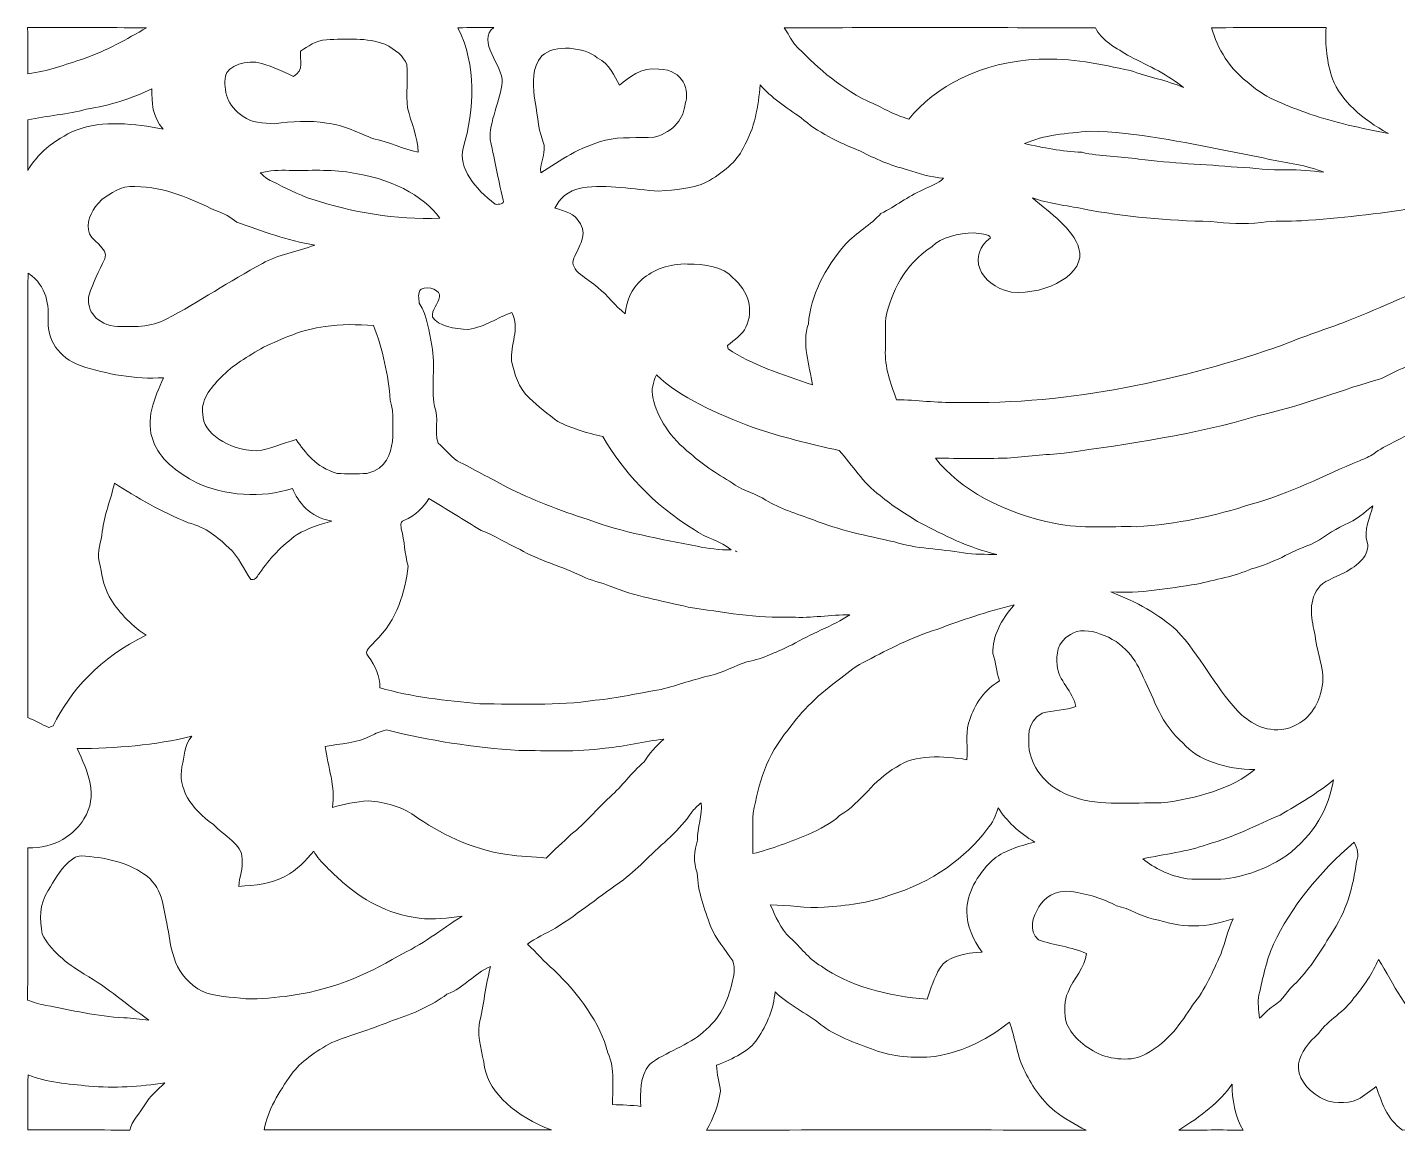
# Model space of a CAD drawing. Header units: millimetres. Extents: x -1200 to 1200, y -590 to 590.
# Drawn here: x -1200 to 266, y -590 to 590 of the extents above; entities that cross this region are included whole.
import ezdxf

# ---------------------------------------------------------------- set-up
doc = ezdxf.new("R2010")
doc.units = ezdxf.units.MM
doc.header["$MEASUREMENT"] = 0
doc.layers.add('Layer 1', color=7, linetype='Continuous')

msp = doc.modelspace()

# ---------------------------------------------------------------- linework, layer by layer
at = {"layer": 'Layer 1', "color": 250, "lineweight": 20}
for points, knots in [([(-1140.1374, 556.3004), (-1140.1374, 556.3004), (-1140.1374, 556.3004), (-1140.1374, 556.3004), (-1115.2125, 565.118), (-1093.7823, 577.309), (-1072.6982, 589.4267), (-1115.0591, 589.87), (-1157.4591, 589.5007), (-1199.8581, 589.648), (-1199.3975, 573.2207), (-1200.0115, 556.7933), (-1199.513, 540.366), (-1178.0446, 542.755), (-1159.4557, 550.3648), (-1140.1374, 556.3004)], [0, 0, 0, 0, 0.2, 0.2, 0.2, 0.4, 0.4, 0.4, 0.6, 0.6, 0.6, 0.8, 0.8, 0.8, 1, 1, 1, 1]), ([(-690.9855, 404.9804), (-690.9855, 404.9804), (-690.9855, 404.9804), (-690.9855, 404.9804), (-697.2453, 432.0474), (-699.281, 442.7053), (-704.8877, 469.8463), (-706.6546, 487.3327), (-693.5381, 513.5858), (-692.0401, 531.2943), (-691.4261, 548.7067), (-719.6358, 575.4617), (-701.2014, 589.8204), (-713.9518, 589.5496), (-726.7403, 589.648), (-739.5299, 589.5747), (-719.2049, 548.7796), (-721.6727, 503.2096), (-733.8477, 460.8878), (-739.34, 439.6579), (-721.0565, 417.2698), (-699.7797, 400.818), (-695.6319, 400.0787), (-689.1032, 401.4582), (-690.9855, 404.9804)], [0, 0, 0, 0, 0.125, 0.125, 0.125, 0.25, 0.25, 0.25, 0.375, 0.375, 0.375, 0.5, 0.5, 0.5, 0.625, 0.625, 0.625, 0.75, 0.75, 0.75, 0.875, 0.875, 0.875, 1, 1, 1, 1]), ([(-256.9257, 491.8959), (-256.9257, 491.8959), (-256.9257, 491.8959), (-256.9257, 491.8959), (-229.9268, 525.7364), (-178.7707, 554.109), (-117.4366, 555.7831), (-83.7556, 557.6555), (-51.6097, 550.2663), (-20.1561, 543.8134), (-1.6826, 537.0163), (19.0563, 533.2728), (36.7993, 525.6372), (20.9376, 538.7155), (0.0843, 548.5427), (-20.117, 558.6406), (-35.0185, 567.4575), (-51.7251, 576.5703), (-57.409, 589.5991), (-168.4012, 589.5496), (-279.3935, 589.7472), (-390.4237, 589.5007), (-386.5829, 583.688), (-383.3954, 577.7034), (-379.401, 571.9403), (-357.7019, 549.749), (-334.2749, 527.4105), (-301.5912, 511.2052), (-286.191, 505.1711), (-273.9784, 496.2062), (-256.9257, 491.8959)], [0, 0, 0, 0, 0.1, 0.1, 0.1, 0.2, 0.2, 0.2, 0.3, 0.3, 0.3, 0.4, 0.4, 0.4, 0.5, 0.5, 0.5, 0.6, 0.6, 0.6, 0.7, 0.7, 0.7, 0.8, 0.8, 0.8, 0.9, 0.9, 0.9, 1, 1, 1, 1]), ([(256.0948, 476.5025), (256.0948, 476.5025), (256.0948, 476.5025), (256.0948, 476.5025), (227.7906, 491.551), (205.5918, 511.7469), (196.1444, 534.7012), (190.4986, 552.7538), (187.925, 571.2009), (189.5765, 589.648), (148.7136, 589.5007), (107.8496, 589.8456), (66.9868, 589.4511), (73.4382, 567.4086), (85.3438, 545.0945), (109.2704, 528.2727), (124.7478, 513.9635), (149.0587, 505.6144), (172.0252, 497.1662), (198.6015, 488.1029), (227.2529, 481.8719), (256.0948, 476.5025)], [0, 0, 0, 0, 0.142857143, 0.142857143, 0.142857143, 0.285714286, 0.285714286, 0.285714286, 0.428571429, 0.428571429, 0.428571429, 0.571428571, 0.571428571, 0.571428571, 0.714285714, 0.714285714, 0.714285714, 0.857142857, 0.857142857, 0.857142857, 1, 1, 1, 1]), ([(-781.8908, 456.479), (-781.8908, 456.479), (-781.8908, 456.479), (-781.8908, 456.479), (-782.3905, 472.4881), (-789.764, 487.98), (-793.2586, 503.7671), (-795.1028, 519.1598), (-792.76, 534.6517), (-794.2188, 550.045), (-797.1767, 558.8619), (-806.4325, 566.5464), (-817.6848, 571.8167), (-836.4273, 578.9839), (-859.3164, 577.7279), (-880.1326, 576.5703), (-892.269, 575.905), (-899.6425, 569.5016), (-907.7846, 564.5267), (-909.1672, 555.5122), (-902.9836, 543.937), (-915.5805, 537.3856), (-926.0654, 542.755), (-937.2035, 547.7049), (-949.4161, 551.3499), (-965.2779, 556.0296), (-986.0168, 548.986), (-988.3204, 537.8045), (-990.4717, 522.6819), (-986.4392, 505.6144), (-969.1175, 494.4329), (-961.0909, 488.1769), (-947.4575, 487.1673), (-935.6663, 486.8964), (-917.3093, 489.1131), (-898.2218, 490.8612), (-879.8637, 487.5855), (-860.5836, 485.6398), (-845.9128, 476.6749), (-829.475, 470.6904), (-812.7695, 467.0943), (-798.6355, 460.0011), (-781.8908, 456.479)], [0, 0, 0, 0, 0.071428571, 0.071428571, 0.071428571, 0.142857143, 0.142857143, 0.142857143, 0.214285714, 0.214285714, 0.214285714, 0.285714286, 0.285714286, 0.285714286, 0.357142857, 0.357142857, 0.357142857, 0.428571429, 0.428571429, 0.428571429, 0.5, 0.5, 0.5, 0.571428571, 0.571428571, 0.571428571, 0.642857143, 0.642857143, 0.642857143, 0.714285714, 0.714285714, 0.714285714, 0.785714286, 0.785714286, 0.785714286, 0.857142857, 0.857142857, 0.857142857, 0.928571429, 0.928571429, 0.928571429, 1, 1, 1, 1]), ([(-581.721, 469.1385), (-581.721, 469.1385), (-581.721, 469.1385), (-581.721, 469.1385), (-565.1298, 473.6701), (-546.8109, 470.9613), (-529.4903, 472.4881), (-507.3295, 478.2514), (-497.6514, 493.6692), (-496.346, 508.0523), (-491.3153, 521.9433), (-497.2682, 544.2567), (-524.6894, 545.3409), (-543.6995, 547.4591), (-556.451, 536.647), (-566.4362, 528.0514), (-573.1957, 538.2227), (-575.9989, 550.1435), (-590.439, 557.3846), (-603.8818, 568.7385), (-635.9504, 572.3096), (-649.7764, 559.5021), (-660.7218, 546.2276), (-658.8014, 530.7358), (-657.9566, 516.2541), (-654.2312, 500.2694), (-654.4228, 484.0145), (-648.7008, 468.2273), (-643.4774, 456.9223), (-652.4643, 445.766), (-650.9282, 434.338), (-629.9203, 447.3668), (-609.6418, 462.1438), (-581.721, 469.1385)], [0, 0, 0, 0, 0.090909091, 0.090909091, 0.090909091, 0.181818182, 0.181818182, 0.181818182, 0.272727273, 0.272727273, 0.272727273, 0.363636364, 0.363636364, 0.363636364, 0.454545455, 0.454545455, 0.454545455, 0.545454545, 0.545454545, 0.545454545, 0.636363636, 0.636363636, 0.636363636, 0.727272727, 0.727272727, 0.727272727, 0.818181818, 0.818181818, 0.818181818, 0.909090909, 0.909090909, 0.909090909, 1, 1, 1, 1]), ([(-359.9685, 207.4557), (-359.9685, 207.4557), (-359.9685, 207.4557), (-359.9685, 207.4557), (-363.3857, 229.1289), (-371.8348, 251.0492), (-364.5387, 272.8209), (-362.1185, 302.8927), (-347.0634, 332.0291), (-324.5968, 358.308), (-313.4968, 369.9084), (-297.5207, 379.1197), (-286.8823, 390.8673), (-270.9052, 398.5763), (-258.6544, 408.9947), (-241.9478, 416.1619), (-234.3436, 420.0777), (-224.8189, 422.8606), (-219.9798, 428.5497), (-233.6904, 429.9293), (-246.518, 433.2789), (-258.4618, 437.7122), (-276.9733, 442.1454), (-293.2956, 449.485), (-308.5815, 457.4152), (-332.3164, 467.0454), (-355.5517, 478.2018), (-372.1037, 493.0534), (-387.9655, 504.186), (-404.9791, 515.0715), (-415.9245, 528.5931), (-418.2292, 505.7373), (-421.4549, 482.4381), (-434.3207, 460.8389), (-441.3491, 446.4802), (-455.751, 433.9192), (-473.7248, 424.3881), (-488.0886, 417.1713), (-506.9463, 416.2107), (-524.3824, 414.7823), (-551.4965, 416.4083), (-579.2638, 422.4912), (-606.378, 418.3044), (-622.5469, 415.5461), (-630.996, 406.1127), (-635.6815, 396.5816), (-625.0039, 393.6753), (-613.598, 389.8579), (-610.1035, 382.1489), (-599.6948, 369.465), (-609.7192, 355.4756), (-615.5184, 342.9641), (-621.0488, 329.4676), (-600.041, 321.3154), (-589.7095, 311.6363), (-578.6869, 302.8683), (-571.6596, 292.2286), (-560.5596, 283.6086), (-558.87, 296.539), (-554.7995, 310.011), (-542.2026, 320.5272), (-531.1799, 330.3298), (-512.9754, 337.6443), (-493.6963, 336.8072), (-475.607, 337.2994), (-454.9453, 333.408), (-445.8038, 322.5469), (-427.8301, 307.548), (-422.9529, 287.1796), (-431.2866, 269.2254), (-434.6288, 261.5165), (-443.6919, 255.8022), (-451.0272, 249.6201), (-450.8738, 248.7586), (-450.5668, 246.9853), (-450.4132, 246.1231), (-425.5646, 228.7596), (-391.729, 218.5387), (-359.9685, 207.4557)], [0, 0, 0, 0, 0.038461538, 0.038461538, 0.038461538, 0.076923077, 0.076923077, 0.076923077, 0.115384615, 0.115384615, 0.115384615, 0.153846154, 0.153846154, 0.153846154, 0.192307692, 0.192307692, 0.192307692, 0.230769231, 0.230769231, 0.230769231, 0.269230769, 0.269230769, 0.269230769, 0.307692308, 0.307692308, 0.307692308, 0.346153846, 0.346153846, 0.346153846, 0.384615385, 0.384615385, 0.384615385, 0.423076923, 0.423076923, 0.423076923, 0.461538462, 0.461538462, 0.461538462, 0.5, 0.5, 0.5, 0.538461538, 0.538461538, 0.538461538, 0.576923077, 0.576923077, 0.576923077, 0.615384615, 0.615384615, 0.615384615, 0.653846154, 0.653846154, 0.653846154, 0.692307692, 0.692307692, 0.692307692, 0.730769231, 0.730769231, 0.730769231, 0.769230769, 0.769230769, 0.769230769, 0.807692308, 0.807692308, 0.807692308, 0.846153846, 0.846153846, 0.846153846, 0.884615385, 0.884615385, 0.884615385, 0.923076923, 0.923076923, 0.923076923, 0.961538462, 0.961538462, 0.961538462, 1, 1, 1, 1]), ([(-1147.9725, 479.975), (-1147.9725, 479.975), (-1147.9725, 479.975), (-1147.9725, 479.975), (-1119.5138, 491.0581), (-1085.0262, 486.8469), (-1055.0314, 481.1081), (-1066.4373, 494.4078), (-1067.3594, 509.4808), (-1066.8216, 524.3072), (-1087.7913, 514.1848), (-1111.4491, 506.3286), (-1137.1033, 502.4127), (-1157.0367, 496.526), (-1179.1583, 495.5653), (-1199.7427, 490.9848), (-1199.7427, 472.9315), (-1199.5511, 454.8781), (-1199.7045, 436.8255), (-1189.9502, 454.1395), (-1172.0907, 469.8778), (-1147.9725, 479.975)], [0, 0, 0, 0, 0.142857143, 0.142857143, 0.142857143, 0.285714286, 0.285714286, 0.285714286, 0.428571429, 0.428571429, 0.428571429, 0.571428571, 0.571428571, 0.571428571, 0.714285714, 0.714285714, 0.714285714, 0.857142857, 0.857142857, 0.857142857, 1, 1, 1, 1]), ([(186.8494, 435.0523), (186.8494, 435.0523), (186.8494, 435.0523), (186.8494, 435.0523), (169.0302, 442.5887), (147.5999, 445.1006), (127.3976, 448.9425), (113.2266, 452.6127), (98.3249, 454.8537), (83.7315, 457.7601), (35.7237, 467.0943), (-12.628, 478.1774), (-63.3237, 478.7442), (-87.3656, 476.9214), (-113.02, 474.8276), (-133.1831, 465.543), (-113.3662, 461.0602), (-93.0496, 457.2428), (-72.0035, 456.3317), (-52.2248, 451.7016), (-31.0242, 452.1693), (-10.7468, 449.0417), (23.9336, 444.4604), (59.3825, 443.4258), (94.4079, 440.3721), (112.2283, 439.6328), (129.7404, 436.8255), (147.6761, 437.5397), (160.8882, 438.057), (173.9074, 436.3822), (186.8494, 435.0523)], [0, 0, 0, 0, 0.1, 0.1, 0.1, 0.2, 0.2, 0.2, 0.3, 0.3, 0.3, 0.4, 0.4, 0.4, 0.5, 0.5, 0.5, 0.6, 0.6, 0.6, 0.7, 0.7, 0.7, 0.8, 0.8, 0.8, 0.9, 0.9, 0.9, 1, 1, 1, 1]), ([(143.6437, 250.2359), (143.6437, 250.2359), (143.6437, 250.2359), (143.6437, 250.2359), (165.3048, 259.7921), (189.1541, 266.9348), (211.66, 275.5548), (250.0657, 290.9231), (286.7046, 307.9913), (324.8796, 323.5816), (339.5123, 331.5362), (353.5299, 340.1318), (370.1984, 346.3878), (389.9379, 356.6331), (408.1426, 368.1351), (428.5745, 377.8637), (461.4499, 396.1628), (488.6784, 418.058), (518.4043, 438.3279), (530.349, 448.6716), (544.4439, 457.9081), (554.8896, 469.0156), (537.1466, 461.7989), (517.9056, 456.4301), (498.8563, 450.9134), (484.4925, 442.5147), (464.9825, 440.0761), (448.5841, 433.8696), (434.1811, 428.2544), (417.1294, 426.9), (402.4967, 421.6046), (326.1849, 401.5322), (245.2266, 388.5035), (163.0774, 383.1096), (148.6744, 382.3214), (134.081, 383.356), (119.8706, 381.2379), (102.0885, 379.0212), (83.8458, 380.1048), (66.1801, 382.2229), (20.0927, 383.356), (-26.1851, 387.001), (-70.3902, 395.8179), (-88.5556, 399.5369), (-107.8738, 401.4338), (-124.6959, 407.4923), (-105.1468, 390.8185), (-81.4129, 374.4644), (-74.9604, 353.3574), (-67.0491, 327.4723), (-108.2581, 303.3117), (-147.3161, 306.8582), (-182.9958, 314.1238), (-194.3636, 347.4958), (-169.553, 364.835), (-170.4751, 369.4406), (-181.6894, 368.554), (-187.1436, 370.1793), (-204.0026, 369.6871), (-222.6677, 365.2042), (-232.0781, 355.648), (-262.6868, 335.1813), (-275.4754, 306.8338), (-281.6971, 279.3723), (-282.6191, 267.9688), (-281.5827, 256.5408), (-282.0051, 245.1136), (-283.4639, 226.9123), (-275.975, 209.1305), (-270.2912, 191.4716), (-248.5538, 191.7425), (-227.3151, 187.9495), (-205.616, 188.8117), (-82.6028, 185.9542), (36.7231, 213.3669), (143.6437, 250.2359)], [0, 0, 0, 0, 0.04, 0.04, 0.04, 0.08, 0.08, 0.08, 0.12, 0.12, 0.12, 0.16, 0.16, 0.16, 0.2, 0.2, 0.2, 0.24, 0.24, 0.24, 0.28, 0.28, 0.28, 0.32, 0.32, 0.32, 0.36, 0.36, 0.36, 0.4, 0.4, 0.4, 0.44, 0.44, 0.44, 0.48, 0.48, 0.48, 0.52, 0.52, 0.52, 0.56, 0.56, 0.56, 0.6, 0.6, 0.6, 0.64, 0.64, 0.64, 0.68, 0.68, 0.68, 0.72, 0.72, 0.72, 0.76, 0.76, 0.76, 0.8, 0.8, 0.8, 0.84, 0.84, 0.84, 0.88, 0.88, 0.88, 0.92, 0.92, 0.92, 0.96, 0.96, 0.96, 1, 1, 1, 1]), ([(-758.6936, 385.8191), (-758.6936, 385.8191), (-758.6936, 385.8191), (-758.6936, 385.8191), (-776.6293, 410.546), (-813.0374, 429.1906), (-854.8615, 434.6089), (-876.1383, 438.3279), (-898.298, 436.5302), (-920.0353, 436.998), (-930.5201, 437.2688), (-941.0824, 436.7271), (-950.9903, 434.3869), (-947.6111, 430.9639), (-943.9619, 427.5898), (-938.6242, 425.3236), (-924.5674, 418.6738), (-911.1638, 411.3097), (-895.6863, 406.0395), (-853.3254, 392.5673), (-806.3933, 383.5529), (-758.6936, 385.8191)], [0, 0, 0, 0, 0.142857143, 0.142857143, 0.142857143, 0.285714286, 0.285714286, 0.285714286, 0.428571429, 0.428571429, 0.428571429, 0.571428571, 0.571428571, 0.571428571, 0.714285714, 0.714285714, 0.714285714, 0.857142857, 0.857142857, 0.857142857, 1, 1, 1, 1]), ([(-1051.5367, 277.7218), (-1051.5367, 277.7218), (-1051.5367, 277.7218), (-1051.5367, 277.7218), (-1015.857, 296.6618), (-984.2119, 318.3846), (-948.6867, 337.3979), (-932.3252, 346.5107), (-911.2411, 350.525), (-892.4225, 356.9536), (-922.3019, 362.2239), (-949.1471, 371.9281), (-975.9543, 381.5827), (-982.4068, 386.6066), (-989.6268, 391.139), (-998.8826, 394.0697), (-1024.3834, 406.1127), (-1052.0354, 419.2651), (-1085.0262, 419.7328), (-1100.4264, 420.6691), (-1111.1421, 412.246), (-1120.4359, 405.645), (-1130.4593, 396.2863), (-1136.5666, 384.8089), (-1134.607, 373.3321), (-1134.5689, 361.7073), (-1111.756, 354.2692), (-1117.3246, 342.2011), (-1123.6616, 329.4921), (-1129.9214, 316.7593), (-1134.1084, 303.6809), (-1137.3722, 290.5782), (-1129.499, 273.8799), (-1107.3774, 270.309), (-1088.29, 269.2003), (-1066.9369, 269.3483), (-1051.5367, 277.7218)], [0, 0, 0, 0, 0.083333333, 0.083333333, 0.083333333, 0.166666667, 0.166666667, 0.166666667, 0.25, 0.25, 0.25, 0.333333333, 0.333333333, 0.333333333, 0.416666667, 0.416666667, 0.416666667, 0.5, 0.5, 0.5, 0.583333333, 0.583333333, 0.583333333, 0.666666667, 0.666666667, 0.666666667, 0.75, 0.75, 0.75, 0.833333333, 0.833333333, 0.833333333, 0.916666667, 0.916666667, 0.916666667, 1, 1, 1, 1]), ([(-1172.5522, -157.0778), (-1172.5522, -157.0778), (-1172.5522, -157.0778), (-1172.5522, -157.0778), (-1154.1561, -119.7899), (-1122.8168, -83.9053), (-1073.0052, -60.2863), (-1090.9409, -48.5875), (-1103.614, -34.0563), (-1112.5627, -18.7614), (-1119.3984, -6.7672), (-1120.3206, 6.0395), (-1123.3927, 18.551), (-1126.1198, 29.3143), (-1121.0118, 39.88), (-1119.9755, 50.5686), (-1118.324, 68.1046), (-1110.4889, 85.0744), (-1107.1085, 102.4868), (-1082.7988, 86.921), (-1057.1434, 71.9472), (-1028.0707, 60.1248), (-1008.8297, 55.2238), (-996.1936, 44.0912), (-984.864, 33.5506), (-973.2273, 23.2551), (-969.0794, 10.6207), (-960.9373, -0.7576), (-954.2933, -1.1765), (-954.1398, 3.8969), (-951.2984, 6.5569), (-941.5048, 21.4329), (-928.1774, 35.4223), (-911.4327, 47.5149), (-900.9478, 53.9923), (-887.5061, 58.1302), (-874.3334, 61.7997), (-898.8739, 65.888), (-910.3571, 82.4878), (-916.6561, 96.8221), (-948.9164, 85.7146), (-989.7804, 89.2368), (-1018.853, 102.7821), (-1040.5522, 114.1856), (-1059.3707, 129.1106), (-1065.2854, 147.0899), (-1074.5413, 169.7978), (-1064.3634, 193.3434), (-1054.3401, 215.2386), (-1085.2177, 213.1944), (-1115.3661, 219.1545), (-1142.7491, 227.824), (-1168.0583, 237.2567), (-1178.1589, 256.6889), (-1177.89, 274.5942), (-1177.1224, 292.6719), (-1178.5432, 313.0151), (-1199.1668, 326.9061), (-1200.0507, 315.2317), (-1199.6283, 303.5825), (-1199.6664, 291.9081), (-1199.7427, 145.1937), (-1199.6664, -1.5214), (-1199.7045, -148.2609), (-1191.8313, -151.5122), (-1184.803, -155.502), (-1177.1606, -158.9502), (-1176.0088, -158.4817), (-1173.7041, -157.5463), (-1172.5522, -157.0778)], [0, 0, 0, 0, 0.043478261, 0.043478261, 0.043478261, 0.086956522, 0.086956522, 0.086956522, 0.130434783, 0.130434783, 0.130434783, 0.173913043, 0.173913043, 0.173913043, 0.217391304, 0.217391304, 0.217391304, 0.260869565, 0.260869565, 0.260869565, 0.304347826, 0.304347826, 0.304347826, 0.347826087, 0.347826087, 0.347826087, 0.391304348, 0.391304348, 0.391304348, 0.434782609, 0.434782609, 0.434782609, 0.47826087, 0.47826087, 0.47826087, 0.52173913, 0.52173913, 0.52173913, 0.565217391, 0.565217391, 0.565217391, 0.608695652, 0.608695652, 0.608695652, 0.652173913, 0.652173913, 0.652173913, 0.695652174, 0.695652174, 0.695652174, 0.739130435, 0.739130435, 0.739130435, 0.782608696, 0.782608696, 0.782608696, 0.826086957, 0.826086957, 0.826086957, 0.869565217, 0.869565217, 0.869565217, 0.913043478, 0.913043478, 0.913043478, 0.956521739, 0.956521739, 0.956521739, 1, 1, 1, 1]), ([(-447.033, 30.964), (-447.033, 30.964), (-447.033, 30.964), (-447.033, 30.964), (-457.4025, 40.2249), (-475.0312, 44.1164), (-486.5144, 52.6623), (-531.2562, 80.0743), (-562.8262, 115.3432), (-584.5635, 152.2869), (-601.6544, 156.0548), (-618.2456, 161.2022), (-632.5701, 168.3198), (-643.2858, 176.2751), (-653.8469, 184.4274), (-662.7576, 193.3182), (-675.3545, 204.8446), (-678.5802, 219.2285), (-682.114, 232.7991), (-683.8036, 250.113), (-672.7809, 267.7963), (-681.6905, 284.8645), (-697.7831, 279.5202), (-710.0729, 269.5696), (-728.1622, 266.9097), (-742.9864, 267.0577), (-760.7294, 270.383), (-766.6822, 280.0124), (-767.9886, 287.6473), (-760.0762, 294.3224), (-759.0779, 301.7848), (-757.1194, 308.2377), (-770.4076, 313.9018), (-778.9721, 310.0355), (-783.1199, 305.6023), (-781.1614, 299.839), (-780.8152, 294.9129), (-771.4059, 280.5298), (-770.9073, 264.7182), (-767.2973, 249.4972), (-763.3792, 227.9469), (-768.3337, 206.1013), (-764.5321, 184.551), (-759.3087, 171.6694), (-764.9545, 158.2958), (-760.7294, 145.3662), (-753.2786, 139.307), (-748.4396, 132.0414), (-740.3366, 126.3767), (-722.6318, 117.2149), (-705.1184, 107.9295), (-687.8741, 98.4474), (-660.3756, 85.0744), (-631.2648, 73.0056), (-600.0029, 63.6225), (-564.0553, 49.7811), (-523.2294, 42.8353), (-483.5184, 34.8799), (-471.7282, 32.442), (-459.4002, 31.0624), (-447.033, 30.964)], [0, 0, 0, 0, 0.05, 0.05, 0.05, 0.1, 0.1, 0.1, 0.15, 0.15, 0.15, 0.2, 0.2, 0.2, 0.25, 0.25, 0.25, 0.3, 0.3, 0.3, 0.35, 0.35, 0.35, 0.4, 0.4, 0.4, 0.45, 0.45, 0.45, 0.5, 0.5, 0.5, 0.55, 0.55, 0.55, 0.6, 0.6, 0.6, 0.65, 0.65, 0.65, 0.7, 0.7, 0.7, 0.75, 0.75, 0.75, 0.8, 0.8, 0.8, 0.85, 0.85, 0.85, 0.9, 0.9, 0.9, 0.95, 0.95, 0.95, 1, 1, 1, 1]), ([(109.3858, 80.0003), (109.3858, 80.0003), (109.3858, 80.0003), (109.3858, 80.0003), (151.7859, 91.3793), (186.7732, 110.8115), (225.3325, 126.3767), (230.6321, 128.6184), (236.1244, 130.835), (240.3484, 133.9627), (252.831, 143.3465), (270.7656, 148.8136), (282.5569, 158.6407), (303.9479, 169.6497), (319.4254, 184.2061), (338.4366, 196.6931), (349.1513, 205.4115), (359.0984, 214.4992), (370.9278, 222.6271), (394.432, 244.005), (416.6689, 265.9741), (436.6774, 288.756), (441.9389, 298.9028), (451.1566, 307.8433), (458.4538, 317.3995), (447.6239, 313.6065), (442.0935, 305.996), (431.4932, 301.9077), (414.9782, 291.9081), (396.3905, 283.4851), (379.2995, 273.9295), (367.4712, 265.5553), (350.9563, 261.0976), (337.9762, 253.6352), (314.8552, 244.8672), (295.1537, 232.6755), (270.8048, 225.2374), (260.8184, 220.9766), (252.6774, 214.9922), (241.2323, 212.1842), (199.2928, 199.7964), (159.659, 183.9841), (115.8764, 174.305), (50.3565, 154.7492), (-20.5785, 144.3071), (-90.9375, 134.554), (-111.2149, 132.9036), (-131.4553, 130.8594), (-151.7327, 129.1357), (-177.3108, 128.6673), (-202.8889, 129.0365), (-228.467, 129.0121), (-203.0043, 95.837), (-155.0357, 70.1488), (-100.1934, 59.1153), (-72.0798, 53.7458), (-42.4693, 56.4309), (-13.6274, 55.8885), (29.3485, 58.4011), (71.1727, 67.2919), (109.3858, 80.0003)], [0, 0, 0, 0, 0.05, 0.05, 0.05, 0.1, 0.1, 0.1, 0.15, 0.15, 0.15, 0.2, 0.2, 0.2, 0.25, 0.25, 0.25, 0.3, 0.3, 0.3, 0.35, 0.35, 0.35, 0.4, 0.4, 0.4, 0.45, 0.45, 0.45, 0.5, 0.5, 0.5, 0.55, 0.55, 0.55, 0.6, 0.6, 0.6, 0.65, 0.65, 0.65, 0.7, 0.7, 0.7, 0.75, 0.75, 0.75, 0.8, 0.8, 0.8, 0.85, 0.85, 0.85, 0.9, 0.9, 0.9, 0.95, 0.95, 0.95, 1, 1, 1, 1]), ([(-836.7724, 112.9045), (-836.7724, 112.9045), (-836.7724, 112.9045), (-836.7724, 112.9045), (-815.611, 117.8802), (-811.6548, 134.2831), (-809.4666, 146.8686), (-809.1204, 161.6211), (-807.6997, 176.546), (-811.8093, 191.1512), (-814.1522, 218.0459), (-819.7588, 244.9412), (-829.7059, 271.146), (-846.9884, 272.0327), (-864.6932, 272.8209), (-881.6306, 269.8405), (-906.6317, 267.1813), (-927.0637, 256.8857), (-947.4184, 247.9208), (-964.0488, 238.0693), (-981.1777, 228.1438), (-993.006, 215.5835), (-1004.7962, 203.9091), (-1014.8979, 190.3385), (-1012.5551, 176.0783), (-1012.247, 156.3508), (-985.6706, 137.7306), (-954.7537, 136.9431), (-939.5071, 138.7408), (-926.6794, 145.2182), (-912.4702, 148.9616), (-902.792, 135.0707), (-891.6158, 119.5795), (-868.7256, 112.9297), (-858.1645, 112.0431), (-847.2954, 112.0186), (-836.7724, 112.9045)], [0, 0, 0, 0, 0.083333333, 0.083333333, 0.083333333, 0.166666667, 0.166666667, 0.166666667, 0.25, 0.25, 0.25, 0.333333333, 0.333333333, 0.333333333, 0.416666667, 0.416666667, 0.416666667, 0.5, 0.5, 0.5, 0.583333333, 0.583333333, 0.583333333, 0.666666667, 0.666666667, 0.666666667, 0.75, 0.75, 0.75, 0.833333333, 0.833333333, 0.833333333, 0.916666667, 0.916666667, 0.916666667, 1, 1, 1, 1]), ([(-162.7554, 26.2355), (-162.7554, 26.2355), (-162.7554, 26.2355), (-162.7554, 26.2355), (-193.7485, 33.353), (-219.3266, 46.9236), (-244.8285, 59.8295), (-259.73, 69.1637), (-275.2064, 78.2766), (-287.6498, 89.0643), (-306.93, 103.2506), (-317.0687, 121.2048), (-331.5098, 137.3124), (-362.848, 144.4544), (-394.2254, 151.9168), (-423.7215, 161.892), (-462.5486, 176.9153), (-501.6075, 193.6631), (-526.994, 218.3663), (-530.6421, 210.4849), (-532.8314, 202.2343), (-530.8729, 194.0325), (-525.9947, 172.1868), (-512.6303, 150.8585), (-490.3552, 133.9382), (-477.2204, 121.2543), (-459.4002, 111.1319), (-442.7317, 100.4182), (-432.8619, 94.2606), (-420.0723, 90.5171), (-410.1644, 84.4091), (-395.4544, 75.1489), (-376.5597, 69.607), (-358.931, 63.1052), (-332.3164, 52.2686), (-302.1671, 46.0865), (-272.5186, 39.658), (-249.4748, 32.1711), (-223.2447, 32.0726), (-198.703, 27.9592), (-186.989, 25.915), (-174.7383, 26.4079), (-162.7554, 26.2355)], [0, 0, 0, 0, 0.071428571, 0.071428571, 0.071428571, 0.142857143, 0.142857143, 0.142857143, 0.214285714, 0.214285714, 0.214285714, 0.285714286, 0.285714286, 0.285714286, 0.357142857, 0.357142857, 0.357142857, 0.428571429, 0.428571429, 0.428571429, 0.5, 0.5, 0.5, 0.571428571, 0.571428571, 0.571428571, 0.642857143, 0.642857143, 0.642857143, 0.714285714, 0.714285714, 0.714285714, 0.785714286, 0.785714286, 0.785714286, 0.857142857, 0.857142857, 0.857142857, 0.928571429, 0.928571429, 0.928571429, 1, 1, 1, 1]), ([(-592.5521, -129.8383), (-592.5521, -129.8383), (-592.5521, -129.8383), (-592.5521, -129.8383), (-568.3947, -127.7201), (-545.7353, -121.8836), (-522.193, -118.263), (-504.1811, -113.6078), (-487.1676, -107.5248), (-469.001, -103.1161), (-454.7146, -99.8893), (-443.6919, -92.9197), (-430.2502, -88.6834), (-412.0456, -85.2107), (-397.1832, -77.2798), (-381.8212, -70.4331), (-362.4648, -58.7343), (-338.6917, -50.5821), (-319.9874, -38.3666), (-340.8799, -38.3666), (-361.3118, -41.9865), (-382.3197, -40.9275), (-419.9569, -42.2086), (-456.5957, -35.5091), (-492.9658, -30.2144), (-521.2328, -23.3921), (-551.0741, -18.3187), (-576.7284, -7.7034), (-586.2531, -3.7135), (-597.5065, -1.7182), (-606.6077, 2.789), (-627.4622, 13.576), (-653.578, 19.4377), (-672.8963, 31.6294), (-687.3363, 37.8847), (-699.3573, 46.1849), (-714.605, 51.7513), (-733.1928, 63.1296), (-751.8198, 74.5576), (-770.4457, 85.9359), (-776.3223, 76.9955), (-784.1574, 68.0306), (-797.2148, 62.6123), (-802.2847, 60.8145), (-799.8646, 56.3569), (-800.0572, 53.401), (-796.4081, 40.1997), (-796.6008, 26.7528), (-792.7219, 13.576), (-796.37, -14.4021), (-803.7435, -43.3417), (-828.5922, -67.207), (-832.4329, -71.9607), (-840.575, -77.1081), (-835.6205, -82.6988), (-827.4784, -93.141), (-822.6775, -104.5941), (-822.9082, -116.3173), (-789.5332, -126.5626), (-752.2803, -129.9863), (-716.102, -133.6809), (-674.8548, -133.7053), (-633.1079, -135.725), (-592.5521, -129.8383)], [0, 0, 0, 0, 0.047619048, 0.047619048, 0.047619048, 0.095238095, 0.095238095, 0.095238095, 0.142857143, 0.142857143, 0.142857143, 0.19047619, 0.19047619, 0.19047619, 0.238095238, 0.238095238, 0.238095238, 0.285714286, 0.285714286, 0.285714286, 0.333333333, 0.333333333, 0.333333333, 0.380952381, 0.380952381, 0.380952381, 0.428571429, 0.428571429, 0.428571429, 0.476190476, 0.476190476, 0.476190476, 0.523809524, 0.523809524, 0.523809524, 0.571428571, 0.571428571, 0.571428571, 0.619047619, 0.619047619, 0.619047619, 0.666666667, 0.666666667, 0.666666667, 0.714285714, 0.714285714, 0.714285714, 0.761904762, 0.761904762, 0.761904762, 0.80952381, 0.80952381, 0.80952381, 0.857142857, 0.857142857, 0.857142857, 0.904761905, 0.904761905, 0.904761905, 0.952380952, 0.952380952, 0.952380952, 1, 1, 1, 1]), ([(146.2935, -160.3786), (146.2935, -160.3786), (146.2935, -160.3786), (146.2935, -160.3786), (169.6442, -154.1721), (179.5913, -137.4732), (183.3929, -122.5483), (190.8829, -101.8601), (179.7448, -81.1964), (177.5947, -60.5572), (174.2525, -43.9078), (169.6442, -26.027), (180.7823, -10.1413), (185.9665, -2.26), (199.025, 1.311), (208.6259, 6.5813), (223.9106, 14.2657), (236.7384, 26.211), (233.5127, 39.1903), (229.1732, 52.367), (236.7776, 65.3707), (239.3882, 78.3505), (230.7474, 70.7401), (221.607, 63.1541), (209.2398, 57.8342), (195.6447, 51.9237), (186.1581, 43.0077), (172.9854, 36.8012), (150.9018, 29.0434), (133.4659, 16.6304), (109.6547, 10.7932), (91.7962, 3.0347), (71.0573, -0.9301), (50.9715, -5.5853), (20.8613, -10.2398), (-9.5559, -15.6833), (-40.8559, -13.91), (-13.5883, -24.3773), (11.1451, -38.0706), (29.4259, -54.8429), (55.3109, -82.3044), (69.175, -113.5094), (94.5996, -141.1182), (105.6604, -152.1524), (123.3272, -164.9843), (146.2935, -160.3786)], [0, 0, 0, 0, 0.066666667, 0.066666667, 0.066666667, 0.133333333, 0.133333333, 0.133333333, 0.2, 0.2, 0.2, 0.266666667, 0.266666667, 0.266666667, 0.333333333, 0.333333333, 0.333333333, 0.4, 0.4, 0.4, 0.466666667, 0.466666667, 0.466666667, 0.533333333, 0.533333333, 0.533333333, 0.6, 0.6, 0.6, 0.666666667, 0.666666667, 0.666666667, 0.733333333, 0.733333333, 0.733333333, 0.8, 0.8, 0.8, 0.866666667, 0.866666667, 0.866666667, 0.933333333, 0.933333333, 0.933333333, 1, 1, 1, 1]), ([(-440.8113, 28.9938), (-440.8113, 28.9938), (-440.8113, 28.9938), (-440.8113, 28.9938), (-442.9625, 30.3733), (-442.9625, 30.3733), (-440.8113, 28.9938)], [0, 0, 0, 0, 0.5, 0.5, 0.5, 1, 1, 1, 1]), ([(-364.8076, -273.4006), (-364.8076, -273.4006), (-364.8076, -273.4006), (-364.8076, -273.4006), (-352.5176, -267.416), (-339.6519, -261.6033), (-331.0874, -253.1802), (-306.2768, -238.034), (-296.1, -215.7687), (-270.1376, -201.1642), (-251.0882, -187.5937), (-219.9798, -189.219), (-194.9014, -193.3318), (-193.9792, -180.377), (-196.2067, -167.2993), (-193.2499, -154.4179), (-187.873, -137.9905), (-179.6155, -120.923), (-160.0284, -109.0761), (-163.4467, -99.3726), (-163.8691, -89.3975), (-166.9805, -79.6689), (-167.6718, -61.3943), (-158.1852, -43.6865), (-144.3973, -27.8742), (-173.3938, -34.5981), (-200.2783, -44.2527), (-227.0081, -53.9563), (-254.3912, -62.6013), (-278.3559, -74.9159), (-301.6685, -87.3778), (-312.8828, -92.4519), (-321.5234, -99.323), (-329.781, -106.2682), (-352.8627, -122.5978), (-371.874, -141.2174), (-386.0833, -161.2897), (-409.3185, -188.5788), (-417.9984, -219.6358), (-423.4907, -250.2005), (-424.4509, -264.7562), (-423.4907, -279.3117), (-424.1047, -293.8429), (-402.9825, -288.7444), (-383.9331, -280.9866), (-364.8076, -273.4006)], [0, 0, 0, 0, 0.066666667, 0.066666667, 0.066666667, 0.133333333, 0.133333333, 0.133333333, 0.2, 0.2, 0.2, 0.266666667, 0.266666667, 0.266666667, 0.333333333, 0.333333333, 0.333333333, 0.4, 0.4, 0.4, 0.466666667, 0.466666667, 0.466666667, 0.533333333, 0.533333333, 0.533333333, 0.6, 0.6, 0.6, 0.666666667, 0.666666667, 0.666666667, 0.733333333, 0.733333333, 0.733333333, 0.8, 0.8, 0.8, 0.866666667, 0.866666667, 0.866666667, 0.933333333, 0.933333333, 0.933333333, 1, 1, 1, 1]), ([(113.2647, -203.8242), (113.2647, -203.8242), (113.2647, -203.8242), (113.2647, -203.8242), (82.5786, -203.9715), (51.0858, -193.4302), (36.6078, -175.7964), (12.2587, -155.1572), (6.1906, -128.9272), (-6.3302, -104.9634), (-13.7417, -87.0825), (-25.9163, -67.5275), (-53.0315, -58.5619), (-62.2481, -55.1138), (-76.6119, -53.3411), (-83.9092, -59.5721), (-98.9643, -67.4039), (-99.2332, -81.0484), (-98.273, -92.4024), (-97.7351, -108.1155), (-80.9132, -120.923), (-78.3015, -136.3897), (-89.3623, -140.626), (-102.7277, -140.6016), (-114.3645, -143.4584), (-131.954, -153.5808), (-128.8436, -169.6388), (-128.1142, -183.2589), (-124.3115, -203.2084), (-109.41, -224.1918), (-80.2219, -233.5511), (-51.5335, -243.2547), (-18.0049, -238.797), (12.9881, -239.5608), (50.8942, -235.1276), (89.4535, -223.8721), (113.2647, -203.8242)], [0, 0, 0, 0, 0.083333333, 0.083333333, 0.083333333, 0.166666667, 0.166666667, 0.166666667, 0.25, 0.25, 0.25, 0.333333333, 0.333333333, 0.333333333, 0.416666667, 0.416666667, 0.416666667, 0.5, 0.5, 0.5, 0.583333333, 0.583333333, 0.583333333, 0.666666667, 0.666666667, 0.666666667, 0.75, 0.75, 0.75, 0.833333333, 0.833333333, 0.833333333, 0.916666667, 0.916666667, 0.916666667, 1, 1, 1, 1]), ([(-1070.0865, -471.763), (-1070.0865, -471.763), (-1070.0865, -471.763), (-1070.0865, -471.763), (-1093.9738, -455.8279), (-1113.3694, -437.2328), (-1139.3699, -422.6527), (-1158.8416, -410.7075), (-1176.1241, -396.718), (-1184.189, -380.0198), (-1186.916, -364.4791), (-1187.6073, -348.0266), (-1177.89, -333.3482), (-1171.2851, -323.0281), (-1166.2152, -312.142), (-1156.3062, -302.8818), (-1152.3119, -300.3203), (-1149.01, -296.0596), (-1142.4421, -296.3304), (-1117.7861, -297.488), (-1092.6304, -303.3251), (-1075.8085, -315.3437), (-1054.8387, -329.4071), (-1055.3384, -350.1944), (-1050.8455, -368.2225), (-1046.4288, -392.2848), (-1045.9291, -419.8943), (-1017.931, -438.3659), (-1006.0253, -446.2961), (-988.0515, -446.5921), (-972.267, -448.4638), (-956.1756, -450.508), (-940.1222, -447.8481), (-924.2223, -446.4441), (-877.9052, -441.0754), (-837.3483, -423.7118), (-803.5138, -403.4174), (-777.8203, -391.1769), (-757.3502, -375.2173), (-735.0752, -360.6366), (-750.0911, -362.4098), (-765.5685, -365.2178), (-780.8544, -362.7791), (-815.6491, -358.5923), (-842.5335, -341.9185), (-863.1571, -324.3825), (-873.9872, -313.5956), (-886.6994, -303.3747), (-893.8051, -291.2325), (-902.2542, -301.0345), (-911.1257, -311.0585), (-924.7601, -318.2996), (-938.3933, -325.7125), (-956.636, -327.9543), (-973.9958, -328.7914), (-973.42, -318.8903), (-969.1567, -309.1623), (-970.3858, -299.2124), (-969.9243, -284.2623), (-990.1255, -274.4108), (-1001.1481, -262.5151), (-1025.1901, -246.1611), (-1039.5539, -223.5027), (-1034.7148, -200.8933), (-1031.5272, -189.9827), (-1032.7944, -178.3824), (-1024.3453, -168.3333), (-1063.4805, -177.6926), (-1105.4189, -181.4116), (-1147.0123, -181.5101), (-1135.4137, -205.5479), (-1123.6616, -232.3196), (-1139.7542, -256.7268), (-1148.7019, -272.6864), (-1170.977, -288.794), (-1199.5892, -287.538), (-1200.127, -341.8201), (-1199.1287, -396.1518), (-1200.0507, -450.434), (-1193.6756, -452.6262), (-1187.3385, -454.9168), (-1180.3862, -456.1727), (-1152.7735, -461.0982), (-1125.6201, -468.1669), (-1096.7783, -469.3), (-1087.7913, -469.7677), (-1078.9579, -470.9252), (-1070.0865, -471.763)], [0, 0, 0, 0, 0.034482759, 0.034482759, 0.034482759, 0.068965517, 0.068965517, 0.068965517, 0.103448276, 0.103448276, 0.103448276, 0.137931034, 0.137931034, 0.137931034, 0.172413793, 0.172413793, 0.172413793, 0.206896552, 0.206896552, 0.206896552, 0.24137931, 0.24137931, 0.24137931, 0.275862069, 0.275862069, 0.275862069, 0.310344828, 0.310344828, 0.310344828, 0.344827586, 0.344827586, 0.344827586, 0.379310345, 0.379310345, 0.379310345, 0.413793103, 0.413793103, 0.413793103, 0.448275862, 0.448275862, 0.448275862, 0.482758621, 0.482758621, 0.482758621, 0.517241379, 0.517241379, 0.517241379, 0.551724138, 0.551724138, 0.551724138, 0.586206897, 0.586206897, 0.586206897, 0.620689655, 0.620689655, 0.620689655, 0.655172414, 0.655172414, 0.655172414, 0.689655172, 0.689655172, 0.689655172, 0.724137931, 0.724137931, 0.724137931, 0.75862069, 0.75862069, 0.75862069, 0.793103448, 0.793103448, 0.793103448, 0.827586207, 0.827586207, 0.827586207, 0.862068966, 0.862068966, 0.862068966, 0.896551724, 0.896551724, 0.896551724, 0.931034483, 0.931034483, 0.931034483, 0.965517241, 0.965517241, 0.965517241, 1, 1, 1, 1]), ([(-645.0517, -298.5715), (-645.0517, -298.5715), (-645.0517, -298.5715), (-645.0517, -298.5715), (-637.1403, -289.7302), (-626.6946, -281.9961), (-618.5526, -273.2533), (-602.4991, -260.9631), (-591.2457, -246.5303), (-577.0746, -233.3787), (-563.2867, -221.3594), (-554.1463, -207.4692), (-540.0895, -195.5735), (-534.7899, -186.9284), (-527.7615, -178.8745), (-519.197, -171.3632), (-540.5119, -173.5798), (-560.5596, -179.1705), (-581.9899, -181.0911), (-612.2927, -185.3031), (-643.5155, -183.4802), (-674.2789, -183.5786), (-722.708, -180.1801), (-770.6003, -172.8901), (-815.9953, -161.5362), (-822.3324, -162.6937), (-827.5547, -165.4521), (-832.7399, -167.9891), (-846.4124, -175.328), (-865.0775, -176.0177), (-881.5153, -179.2935), (-878.443, -200.9918), (-870.4925, -222.4925), (-873.7183, -244.4122), (-861.5056, -241.0632), (-848.6779, -238.1813), (-835.4279, -237.3442), (-817.0316, -238.7481), (-798.7509, -243.9444), (-786.3456, -252.9345), (-759.0779, -271.6272), (-726.5488, -289.1144), (-686.6842, -294.828), (-673.0498, -297.2415), (-658.7241, -296.4289), (-645.0517, -298.5715)], [0, 0, 0, 0, 0.066666667, 0.066666667, 0.066666667, 0.133333333, 0.133333333, 0.133333333, 0.2, 0.2, 0.2, 0.266666667, 0.266666667, 0.266666667, 0.333333333, 0.333333333, 0.333333333, 0.4, 0.4, 0.4, 0.466666667, 0.466666667, 0.466666667, 0.533333333, 0.533333333, 0.533333333, 0.6, 0.6, 0.6, 0.666666667, 0.666666667, 0.666666667, 0.733333333, 0.733333333, 0.733333333, 0.8, 0.8, 0.8, 0.866666667, 0.866666667, 0.866666667, 0.933333333, 0.933333333, 0.933333333, 1, 1, 1, 1]), ([(146.7932, -296.1091), (146.7932, -296.1091), (146.7932, -296.1091), (146.7932, -296.1091), (177.095, -273.573), (192.6879, -244.3389), (197.2962, -215.0056), (180.705, -228.9455), (160.4265, -240.7672), (140.3027, -252.5645), (114.7627, -263.4506), (90.6445, -276.0116), (62.3012, -283.9174), (40.909, -291.6759), (16.4827, -294.5571), (-6.7145, -299.2368), (5.3066, -309.3096), (21.5145, -317.487), (40.8318, -320.7627), (54.4661, -321.3289), (68.1767, -321.3784), (81.7719, -320.7627), (106.9276, -317.4374), (129.28, -307.9308), (146.7932, -296.1091)], [0, 0, 0, 0, 0.125, 0.125, 0.125, 0.25, 0.25, 0.25, 0.375, 0.375, 0.375, 0.5, 0.5, 0.5, 0.625, 0.625, 0.625, 0.75, 0.75, 0.75, 0.875, 0.875, 0.875, 1, 1, 1, 1]), ([(-543.7768, -564.0969), (-543.7768, -564.0969), (-543.7768, -564.0969), (-543.7768, -564.0969), (-544.6216, -549.0483), (-544.737, -533.0887), (-534.6745, -519.1733), (-517.7763, -506.1941), (-492.0448, -498.8301), (-477.105, -484.6438), (-458.4781, -470.0881), (-450.8738, -451.1726), (-446.419, -432.898), (-443.9989, -424.9182), (-442.6555, -416.5202), (-445.3815, -408.4908), (-453.9851, -396.5708), (-463.2791, -384.7735), (-469.001, -372.0889), (-475.5297, -353.1001), (-483.0578, -334.0868), (-483.4029, -314.5066), (-487.8969, -302.8574), (-486.6678, -290.9366), (-483.0578, -279.2629), (-483.6337, -265.8892), (-477.6037, -252.8109), (-479.2171, -239.4372), (-483.1733, -242.7129), (-486.8986, -246.1122), (-489.5865, -249.8801), (-501.3005, -268.2783), (-521.5017, -283.6221), (-538.2083, -300.1723), (-545.6199, -307.6104), (-553.6085, -314.8019), (-562.2884, -321.6738), (-587.0978, -338.6429), (-609.2194, -357.1639), (-635.1056, -373.518), (-645.2062, -379.182), (-656.4586, -384.0586), (-665.0993, -390.7335), (-655.1533, -399.5504), (-647.2409, -409.476), (-636.9107, -418.1699), (-609.066, -444.9417), (-587.5976, -474.8411), (-578.9557, -506.7114), (-571.1218, -524.8136), (-574.3856, -543.6796), (-573.9632, -562.2007), (-563.8245, -562.5456), (-553.7239, -562.9638), (-543.7768, -564.0969)], [0, 0, 0, 0, 0.055555556, 0.055555556, 0.055555556, 0.111111111, 0.111111111, 0.111111111, 0.166666667, 0.166666667, 0.166666667, 0.222222222, 0.222222222, 0.222222222, 0.277777778, 0.277777778, 0.277777778, 0.333333333, 0.333333333, 0.333333333, 0.388888889, 0.388888889, 0.388888889, 0.444444444, 0.444444444, 0.444444444, 0.5, 0.5, 0.5, 0.555555556, 0.555555556, 0.555555556, 0.611111111, 0.611111111, 0.611111111, 0.666666667, 0.666666667, 0.666666667, 0.722222222, 0.722222222, 0.722222222, 0.777777778, 0.777777778, 0.777777778, 0.833333333, 0.833333333, 0.833333333, 0.888888889, 0.888888889, 0.888888889, 0.944444444, 0.944444444, 0.944444444, 1, 1, 1, 1]), ([(-237.3776, -449.5718), (-237.3776, -449.5718), (-237.3776, -449.5718), (-237.3776, -449.5718), (-233.3834, -438.243), (-230.1957, -426.6915), (-223.4362, -415.8549), (-217.2919, -404.0821), (-195.9377, -399.7968), (-178.4256, -399.2795), (-188.1419, -385.6845), (-195.4, -370.9565), (-194.8622, -355.834), (-195.3238, -336.3278), (-184.1857, -317.4374), (-168.0169, -301.1574), (-156.918, -291.2074), (-139.3285, -285.9127), (-122.1995, -281.3804), (-139.7891, -271.5044), (-152.4632, -258.648), (-161.5655, -244.9295), (-163.9845, -252.9093), (-167.3637, -260.8403), (-173.4319, -268.0563), (-196.2448, -297.5864), (-231.0406, -324.6786), (-278.5094, -338.6925), (-299.5173, -346.4753), (-323.752, -349.4802), (-347.5632, -351.1543), (-366.9957, -352.5094), (-385.8916, -348.47), (-405.248, -348.692), (-399.1798, -360.6617), (-395.3782, -373.4684), (-383.8177, -383.9113), (-372.6797, -394.0337), (-364.9991, -405.7814), (-350.6353, -414.3525), (-321.6008, -434.8193), (-279.7386, -446.3456), (-237.3776, -449.5718)], [0, 0, 0, 0, 0.071428571, 0.071428571, 0.071428571, 0.142857143, 0.142857143, 0.142857143, 0.214285714, 0.214285714, 0.214285714, 0.285714286, 0.285714286, 0.285714286, 0.357142857, 0.357142857, 0.357142857, 0.428571429, 0.428571429, 0.428571429, 0.5, 0.5, 0.5, 0.571428571, 0.571428571, 0.571428571, 0.642857143, 0.642857143, 0.642857143, 0.714285714, 0.714285714, 0.714285714, 0.785714286, 0.785714286, 0.785714286, 0.857142857, 0.857142857, 0.857142857, 0.928571429, 0.928571429, 0.928571429, 1, 1, 1, 1]), ([(132.6591, -457.1083), (132.6591, -457.1083), (132.6591, -457.1083), (132.6591, -457.1083), (144.4123, -449.9906), (147.7142, -439.2525), (157.9695, -431.3956), (173.2161, -415.5344), (183.5856, -398.0236), (194.3394, -380.7585), (211.2376, -356.0064), (218.6883, -329.0133), (221.8379, -302.2165), (225.0636, -295.2713), (222.9124, -288.2766), (219.3796, -281.5779), (181.3963, -314.531), (151.6323, -351.4748), (133.197, -390.7824), (125.0559, -408.368), (122.0981, -426.6671), (117.6051, -444.7204), (115.8764, -453.0695), (117.4125, -461.4682), (118.2191, -469.8173), (122.981, -465.5565), (126.9372, -460.8769), (132.6591, -457.1083)], [0, 0, 0, 0, 0.111111111, 0.111111111, 0.111111111, 0.222222222, 0.222222222, 0.222222222, 0.333333333, 0.333333333, 0.333333333, 0.444444444, 0.444444444, 0.444444444, 0.555555556, 0.555555556, 0.555555556, 0.666666667, 0.666666667, 0.666666667, 0.777777778, 0.777777778, 0.777777778, 0.888888889, 0.888888889, 0.888888889, 1, 1, 1, 1]), ([(-3.1425, -507.8689), (-3.1425, -507.8689), (-3.1425, -507.8689), (-3.1425, -507.8689), (21.668, -494.4953), (34.1495, -474.5954), (46.5929, -455.9758), (60.7259, -438.8588), (67.8316, -419.9928), (76.7793, -401.6197), (81.2733, -388.9847), (84.192, -376.0788), (90.1067, -363.6413), (76.8185, -367.5572), (62.839, -371.5722), (47.8601, -371.0549), (32.6516, -371.5722), (18.7493, -367.1879), (4.9234, -363.7894), (-9.7474, -360.735), (-19.9634, -352.6323), (-34.7497, -349.5786), (-48.8064, -342.017), (-65.6665, -336.7467), (-83.6784, -334.2836), (-100.0779, -331.8702), (-112.7511, -341.6721), (-117.821, -350.5637), (-124.4651, -361.5483), (-129.5349, -375.685), (-118.2053, -386.0043), (-101.9211, -391.94), (-82.4492, -393.5408), (-66.9337, -400.659), (-68.3163, -415.3376), (-81.2202, -427.9474), (-86.7124, -441.9369), (-91.2064, -451.3702), (-90.3998, -461.4186), (-89.5158, -471.1221), (-86.0592, -485.0376), (-73.2708, -497.697), (-56.5261, -506.613), (-41.778, -514.1495), (-17.7361, -516.9323), (-3.1425, -507.8689)], [0, 0, 0, 0, 0.066666667, 0.066666667, 0.066666667, 0.133333333, 0.133333333, 0.133333333, 0.2, 0.2, 0.2, 0.266666667, 0.266666667, 0.266666667, 0.333333333, 0.333333333, 0.333333333, 0.4, 0.4, 0.4, 0.466666667, 0.466666667, 0.466666667, 0.533333333, 0.533333333, 0.533333333, 0.6, 0.6, 0.6, 0.666666667, 0.666666667, 0.666666667, 0.733333333, 0.733333333, 0.733333333, 0.8, 0.8, 0.8, 0.866666667, 0.866666667, 0.866666667, 0.933333333, 0.933333333, 0.933333333, 1, 1, 1, 1]), ([(353.4144, -586.2874), (353.4144, -586.2874), (353.4144, -586.2874), (353.4144, -586.2874), (371.4655, -571.9042), (376.5735, -552.0287), (372.6946, -534.0989), (365.4355, -510.7013), (330.1792, -498.7805), (304.2941, -484.4469), (272.9167, -462.995), (262.9697, -433.4893), (245.4182, -407.2104), (239.3882, -421.5441), (230.0942, -435.213), (219.0334, -448.2174), (210.1239, -462.2068), (191.0364, -472.0583), (181.6271, -485.9493), (170.796, -495.6772), (162.078, -506.6374), (159.8888, -518.6811), (158.3526, -532.0792), (167.5703, -545.8962), (183.2013, -554.7375), (193.5708, -561.092), (211.2757, -561.8802), (223.1051, -556.8808), (230.5167, -552.7184), (236.5849, -547.6939), (243.1527, -543.0142), (248.9902, -559.2203), (253.3295, -576.6823), (271.3033, -589.5386), (290.3527, -589.0213), (309.4021, -589.5142), (328.4123, -590.0315), (336.9006, -589.7355), (346.5015, -589.9575), (353.4144, -586.2874)], [0, 0, 0, 0, 0.076923077, 0.076923077, 0.076923077, 0.153846154, 0.153846154, 0.153846154, 0.230769231, 0.230769231, 0.230769231, 0.307692308, 0.307692308, 0.307692308, 0.384615385, 0.384615385, 0.384615385, 0.461538462, 0.461538462, 0.461538462, 0.538461538, 0.538461538, 0.538461538, 0.615384615, 0.615384615, 0.615384615, 0.692307692, 0.692307692, 0.692307692, 0.769230769, 0.769230769, 0.769230769, 0.846153846, 0.846153846, 0.846153846, 0.923076923, 0.923076923, 0.923076923, 1, 1, 1, 1]), ([(-639.4069, -589.3906), (-639.4069, -589.3906), (-639.4069, -589.3906), (-639.4069, -589.3906), (-677.313, -575.2783), (-705.3101, -550.5018), (-711.0331, -522.4002), (-712.9916, -507.1052), (-718.9826, -491.9094), (-716.7552, -476.4671), (-712.1077, -455.8523), (-709.7659, -435.0413), (-704.6188, -414.476), (-723.0541, -422.6527), (-732.1554, -436.7154), (-751.4355, -444.2771), (-766.7976, -456.0492), (-786.8453, -465.0881), (-808.3137, -471.8363), (-829.475, -480.8263), (-853.0566, -487.1069), (-874.4868, -495.8253), (-891.654, -505.4799), (-908.0535, -516.2676), (-917.4627, -529.8626), (-931.2888, -548.6302), (-943.0017, -568.4805), (-946.8424, -589.2433), (-844.3767, -589.563), (-741.8728, -589.2922), (-639.4069, -589.3906)], [0, 0, 0, 0, 0.1, 0.1, 0.1, 0.2, 0.2, 0.2, 0.3, 0.3, 0.3, 0.4, 0.4, 0.4, 0.5, 0.5, 0.5, 0.6, 0.6, 0.6, 0.7, 0.7, 0.7, 0.8, 0.8, 0.8, 0.9, 0.9, 0.9, 1, 1, 1, 1]), ([(-67.318, -589.5882), (-67.318, -589.5882), (-67.318, -589.5882), (-67.318, -589.5882), (-79.6841, -583.7259), (-90.5152, -576.6578), (-100.8074, -569.3922), (-116.7845, -556.043), (-126.1938, -540.1575), (-134.1432, -524.2719), (-141.7476, -507.8445), (-143.092, -490.6038), (-149.4291, -473.9796), (-169.7838, -490.6534), (-196.5909, -505.6279), (-229.4272, -510.6769), (-251.3572, -513.0652), (-274.7078, -511.0462), (-294.0642, -503.7066), (-314.8032, -496.2441), (-336.1181, -488.4613), (-351.4421, -476.4915), (-366.458, -464.177), (-386.8137, -454.9168), (-400.14, -441.7156), (-401.638, -459.0295), (-408.2048, -476.3687), (-419.2656, -492.1803), (-427.178, -504.9382), (-445.3434, -513.1392), (-462.7793, -520.2079), (-462.7032, -529.5673), (-459.2848, -538.7046), (-458.7089, -548.0144), (-460.6674, -562.2251), (-465.6219, -576.2886), (-473.6093, -589.6126), (-338.1919, -589.1938), (-202.7354, -589.2678), (-67.318, -589.5882)], [0, 0, 0, 0, 0.076923077, 0.076923077, 0.076923077, 0.153846154, 0.153846154, 0.153846154, 0.230769231, 0.230769231, 0.230769231, 0.307692308, 0.307692308, 0.307692308, 0.384615385, 0.384615385, 0.384615385, 0.461538462, 0.461538462, 0.461538462, 0.538461538, 0.538461538, 0.538461538, 0.615384615, 0.615384615, 0.615384615, 0.692307692, 0.692307692, 0.692307692, 0.769230769, 0.769230769, 0.769230769, 0.846153846, 0.846153846, 0.846153846, 0.923076923, 0.923076923, 0.923076923, 1, 1, 1, 1]), ([(-1090.403, -589.4891), (-1090.403, -589.4891), (-1090.403, -589.4891), (-1090.403, -589.4891), (-1088.6743, -579.6375), (-1079.5339, -571.4364), (-1074.3496, -562.3235), (-1069.7403, -553.7036), (-1060.5999, -546.6349), (-1053.1871, -539), (-1079.6873, -542.9654), (-1107.1085, -544.7631), (-1134.2238, -542.5221), (-1156.4597, -540.059), (-1179.9639, -538.507), (-1199.3594, -530.3799), (-1200.0889, -550.0586), (-1199.513, -569.712), (-1199.7427, -589.3906), (-1163.2965, -589.3906), (-1126.8493, -589.2922), (-1090.403, -589.4891)], [0, 0, 0, 0, 0.142857143, 0.142857143, 0.142857143, 0.285714286, 0.285714286, 0.285714286, 0.428571429, 0.428571429, 0.428571429, 0.571428571, 0.571428571, 0.571428571, 0.714285714, 0.714285714, 0.714285714, 0.857142857, 0.857142857, 0.857142857, 1, 1, 1, 1]), ([(100.7059, -589.6615), (100.7059, -589.6615), (100.7059, -589.6615), (100.7059, -589.6615), (91.4501, -573.9239), (88.8003, -556.9297), (89.0692, -540.207), (75.8583, -559.1707), (55.1574, -575.1303), (31.9984, -589.4157), (54.8885, -589.6126), (77.8168, -589.0953), (100.7059, -589.6615)], [0, 0, 0, 0, 0.25, 0.25, 0.25, 0.5, 0.5, 0.5, 0.75, 0.75, 0.75, 1, 1, 1, 1])]:
    msp.add_open_spline(points, degree=3, knots=knots, dxfattribs=at)

doc.saveas('drawing.dxf')
